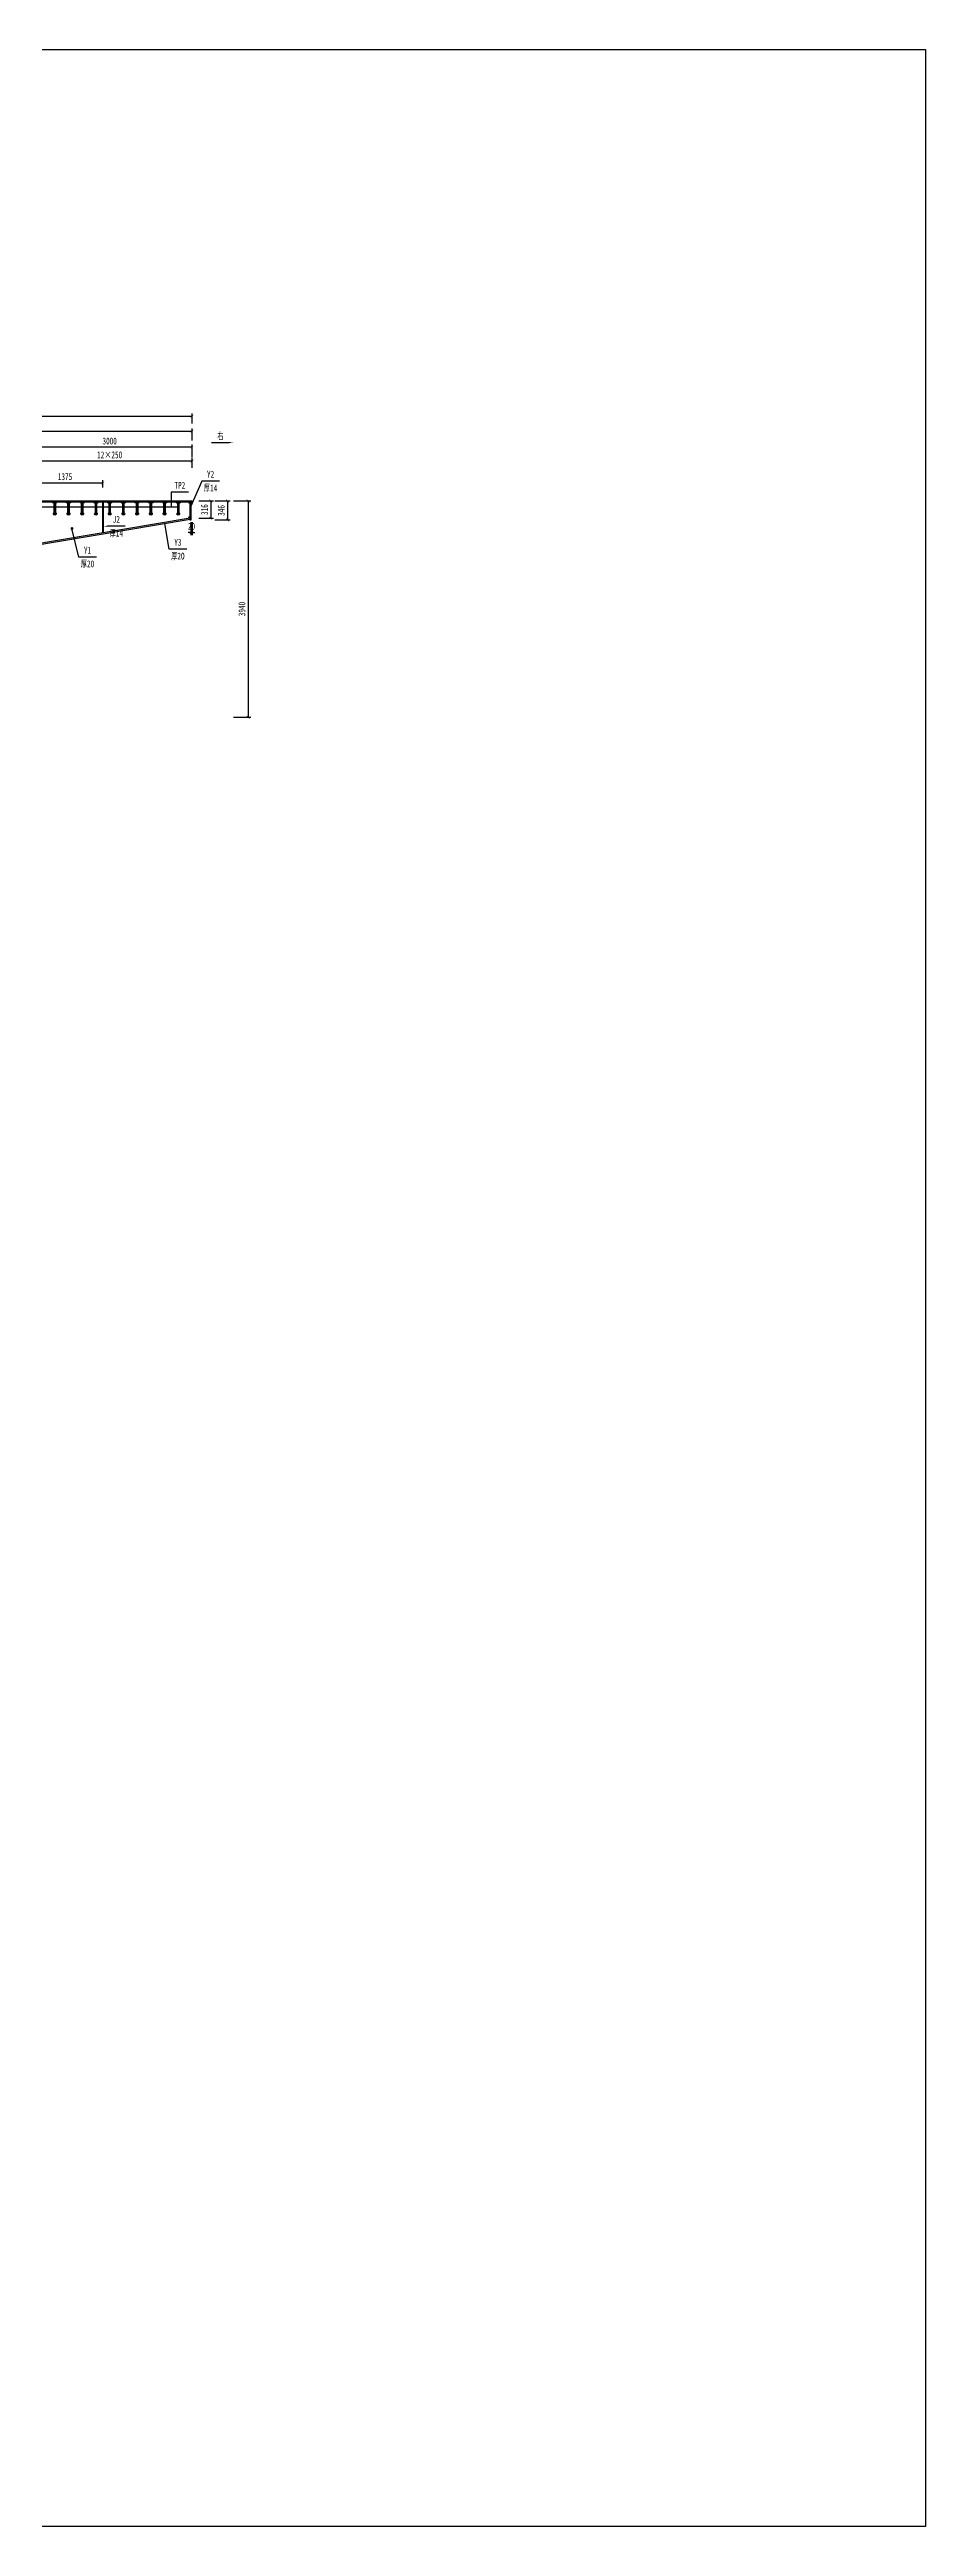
# Model space of a CAD drawing. Extents: x -149716 to 104715, y -26828 to 33500.
# Drawn here: x -61955 to -45998, y -26828 to 18299 of the extents above; entities that cross this region are included whole.
import ezdxf
from ezdxf.enums import TextEntityAlignment as Align

# ---------------------------------------------------------------- set-up
doc = ezdxf.new("R2010")
doc.units = 0
doc.header["$LTSCALE"] = 1000
doc.layers.get('0').update_dxf_attribs({"linetype": 'CONTINUOUS'})
doc.layers.get('Defpoints').update_dxf_attribs({"color": 250, "linetype": 'CONTINUOUS'})
doc.layers.add('01', color=1, linetype='CONTINUOUS', lineweight=25)
for name, color, linetype in [('02', 2, 'CONTINUOUS'), ('04', 4, 'CONTINUOUS'), ('07', 7, 'CONTINUOUS')]:
    doc.layers.add(name, color=color, linetype=linetype)
doc.styles.add('仿宋', font='simfang.ttf', dxfattribs={"width": 0.64})
doc.dimstyles.new('1：50', dxfattribs={"dimscale": 50, "dimtxt": 2.5, "dimasz": 1, "dimexe": 1, "dimexo": 0, "dimgap": 1, "dimtad": 1, "dimdec": 1, "dimdsep": 46, "dimtxsty": '仿宋', "dimblk": 'ARCHTICK', "dimcen": 0, "dimclrd": 256, "dimclre": 256, "dimclrt": 256, "dimazin": 2, "dimtfac": 1, "dimtdec": 1, "dimtix": 1, "dimtmove": 2, "dimatfit": 3, "dimfxl": 1, "dimtvp": 0.8, "dimtolj": 1, "dimtzin": 0, "dimlwd": -1, "dimlwe": -1, "dimarcsym": 0})

# ---------------------------------------------------------------- blocks, each defined once
blk = doc.blocks.new('_ArchTick')
at = {"color": 0, "linetype": 'ByBlock', "const_width": 0.15}
blk.add_lwpolyline([(-0.5, -0.5), (0.5, 0.5)], dxfattribs=at)
blk = doc.blocks.new('*D394')
at = {"layer": '04', "transparency": 16777216}
for p, q in [((67228, 112577), (67228, 112810)), ((70228, 112760), (67228, 112760)), ((70228, 112577), (70228, 112810))]:
    blk.add_line(p, q, dxfattribs=at)
at = {"layer": 'Defpoints', "color": 0, "transparency": 16777216}
for p in [(67228, 112760), (67228, 112577), (70228, 112577)]:
    blk.add_point(p, dxfattribs=at)
at = {"layer": '04', "transparency": 16777216, "xscale": 50, "yscale": 50, "zscale": 50, "rotation": 180}
blk.add_blockref('_ArchTick', (67228, 112760), dxfattribs=at)
at = {"layer": '04', "transparency": 16777216, "xscale": 50, "yscale": 50, "zscale": 50}
blk.add_blockref('_ArchTick', (70228, 112760), dxfattribs=at)
at = {"layer": '04', "transparency": 16777216, "insert": (68728, 112873), "char_height": 125, "attachment_point": 5, "style": '仿宋'}
blk.add_mtext('\\A1;3000', dxfattribs=at)
blk = doc.blocks.new('*D403')
at = {"layer": '04', "transparency": 16777216}
for p, q in [((70644, 111783), (70924, 111783)), ((70874, 111783), (70874, 111437)), ((70644, 111437), (70924, 111437))]:
    blk.add_line(p, q, dxfattribs=at)
at = {"layer": 'Defpoints', "color": 0, "transparency": 16777216}
for p in [(70644, 111783), (70644, 111437), (70874, 111437)]:
    blk.add_point(p, dxfattribs=at)
at = {"layer": '04', "transparency": 16777216, "xscale": 50, "yscale": 50, "zscale": 50}
for p, rotation in [((70874, 111783), 90), ((70874, 111437), 270)]:
    blk.add_blockref('_ArchTick', p, dxfattribs=dict(at, rotation=rotation))
at = {"layer": '04', "transparency": 16777216, "insert": (70760, 111610), "char_height": 125, "attachment_point": 5, "rotation": 90, "style": '仿宋'}
blk.add_mtext('\\A1;346', dxfattribs=at)
blk = doc.blocks.new('*D404')
at = {"layer": '04', "transparency": 16777216}
for p, q in [((70351, 111783), (70619, 111783)), ((70351, 111467), (70619, 111467)), ((70569, 111783), (70569, 111467))]:
    blk.add_line(p, q, dxfattribs=at)
at = {"layer": 'Defpoints', "color": 0, "transparency": 16777216}
for p in [(70351, 111783), (70351, 111467), (70569, 111467)]:
    blk.add_point(p, dxfattribs=at)
at = {"layer": '04', "transparency": 16777216, "xscale": 50, "yscale": 50, "zscale": 50}
for p, rotation in [((70569, 111783), 90), ((70569, 111467), 270)]:
    blk.add_blockref('_ArchTick', p, dxfattribs=dict(at, rotation=rotation))
at = {"layer": '04', "transparency": 16777216, "insert": (70456, 111625), "char_height": 125, "attachment_point": 5, "rotation": 90, "style": '仿宋'}
blk.add_mtext('\\A1;316', dxfattribs=at)
blk = doc.blocks.new('*D405')
at = {"layer": '04', "transparency": 16777216}
for p, q in [((70983, 111783), (71300, 111783)), ((71250, 111783), (71250, 107843)), ((70983, 107843), (71300, 107843))]:
    blk.add_line(p, q, dxfattribs=at)
at = {"layer": 'Defpoints', "color": 0, "transparency": 16777216}
for p in [(70983, 111783), (70983, 107843), (71250, 107843)]:
    blk.add_point(p, dxfattribs=at)
at = {"layer": '04', "transparency": 16777216, "xscale": 50, "yscale": 50, "zscale": 50}
for p, rotation in [((71250, 111783), 90), ((71250, 107843), 270)]:
    blk.add_blockref('_ArchTick', p, dxfattribs=dict(at, rotation=rotation))
at = {"layer": '04', "transparency": 16777216, "insert": (71137, 109813), "char_height": 125, "attachment_point": 5, "rotation": 90, "style": '仿宋'}
blk.add_mtext('\\A1;3940', dxfattribs=at)
blk = doc.blocks.new('*D415')
at = {"layer": '04', "transparency": 16777216}
for p, q in [((44428, 113194), (44428, 113377)), ((44428, 113327), (70228, 113327)), ((70228, 113194), (70228, 113377))]:
    blk.add_line(p, q, dxfattribs=at)
at = {"layer": 'Defpoints', "color": 0, "transparency": 16777216}
for p in [(70228, 113327), (44428, 113194), (70228, 113194)]:
    blk.add_point(p, dxfattribs=at)
at = {"layer": '04', "transparency": 16777216, "xscale": 50, "yscale": 50, "zscale": 50, "rotation": 180}
blk.add_blockref('_ArchTick', (44428, 113327), dxfattribs=at)
at = {"layer": '04', "transparency": 16777216, "xscale": 50, "yscale": 50, "zscale": 50}
blk.add_blockref('_ArchTick', (70228, 113327), dxfattribs=at)
at = {"layer": '04', "transparency": 16777216, "insert": (57328, 113441), "char_height": 125, "attachment_point": 5, "style": '仿宋'}
blk.add_mtext('\\A1;25800', dxfattribs=at)
blk = doc.blocks.new('*D416')
at = {"layer": '04', "transparency": 16777216}
for p, q in [((57328, 112881), (57328, 113103)), ((57328, 113053), (70228, 113053)), ((70228, 112881), (70228, 113103))]:
    blk.add_line(p, q, dxfattribs=at)
at = {"layer": 'Defpoints', "color": 0, "transparency": 16777216}
for p in [(57328, 112881), (70228, 113053), (70228, 112881)]:
    blk.add_point(p, dxfattribs=at)
at = {"layer": '04', "transparency": 16777216, "xscale": 50, "yscale": 50, "zscale": 50, "rotation": 180}
blk.add_blockref('_ArchTick', (57328, 113053), dxfattribs=at)
at = {"layer": '04', "transparency": 16777216, "xscale": 50, "yscale": 50, "zscale": 50}
blk.add_blockref('_ArchTick', (70228, 113053), dxfattribs=at)
at = {"layer": '04', "transparency": 16777216, "insert": (63778, 113166), "char_height": 125, "attachment_point": 5, "style": '仿宋'}
blk.add_mtext('\\A1;12900', dxfattribs=at)
blk = doc.blocks.new('顶底板板肋带过焊孔')
at = {"layer": '01'}
blk.add_lwpolyline([(50530, 112160, 0.404482), (50559, 112130), (50559, 111963, 4.313631), (50581, 111963), (50581, 112130, 0.404482), (50610, 112160)], format="xyb", dxfattribs=at)
at = {"layer": '02'}
blk.add_lwpolyline([(50560, 112160), (50580, 112160), (50580, 111940), (50560, 111940)], close=True, dxfattribs=at)
blk = doc.blocks.new('*D465')
at = {"layer": '04', "transparency": 16777216}
for p, q in [((70208, 111206), (70158, 111206)), ((70208, 111393), (70208, 111156)), ((70228, 111206), (70208, 111206)), ((70228, 111393), (70228, 111156)), ((70228, 111206), (70278, 111206))]:
    blk.add_line(p, q, dxfattribs=at)
at = {"layer": 'Defpoints', "color": 0, "transparency": 16777216}
for p in [(70208, 111393), (70208, 111206), (70228, 111393)]:
    blk.add_point(p, dxfattribs=at)
at = {"layer": '04', "transparency": 16777216, "xscale": 50, "yscale": 50, "zscale": 50}
blk.add_blockref('_ArchTick', (70208, 111206), dxfattribs=at)
at = {"layer": '04', "transparency": 16777216, "xscale": 50, "yscale": 50, "zscale": 50, "rotation": 180}
blk.add_blockref('_ArchTick', (70228, 111206), dxfattribs=at)
at = {"layer": '04', "transparency": 16777216, "insert": (70218, 111320), "char_height": 125, "attachment_point": 5, "style": '仿宋'}
blk.add_mtext('\\A1;20', dxfattribs=at)
blk = doc.blocks.new('*D478')
at = {"layer": '04', "transparency": 16777216}
for p, q in [((67228, 112384), (67228, 112559)), ((70228, 112509), (67228, 112509)), ((70228, 112384), (70228, 112559))]:
    blk.add_line(p, q, dxfattribs=at)
at = {"layer": 'Defpoints', "color": 0, "transparency": 16777216}
for p in [(67228, 112509), (67228, 112384), (70228, 112384)]:
    blk.add_point(p, dxfattribs=at)
at = {"layer": '04', "transparency": 16777216, "xscale": 50, "yscale": 50, "zscale": 50, "rotation": 180}
blk.add_blockref('_ArchTick', (67228, 112509), dxfattribs=at)
at = {"layer": '04', "transparency": 16777216, "xscale": 50, "yscale": 50, "zscale": 50}
blk.add_blockref('_ArchTick', (70228, 112509), dxfattribs=at)
at = {"layer": '04', "transparency": 16777216, "insert": (68728, 112622), "char_height": 125, "attachment_point": 5, "style": '仿宋'}
blk.add_mtext('\\A1;12×250', dxfattribs=at)
blk = doc.blocks.new('*D477')
at = {"layer": '04', "transparency": 16777216}
for p, q in [((67228, 112026), (67228, 112160)), ((67228, 112110), (68603, 112110)), ((68603, 112026), (68603, 112160))]:
    blk.add_line(p, q, dxfattribs=at)
at = {"layer": 'Defpoints', "color": 0, "transparency": 16777216}
for p in [(67228, 112026), (68603, 112110), (68603, 112026)]:
    blk.add_point(p, dxfattribs=at)
at = {"layer": '04', "transparency": 16777216, "xscale": 50, "yscale": 50, "zscale": 50, "rotation": 180}
blk.add_blockref('_ArchTick', (67228, 112110), dxfattribs=at)
at = {"layer": '04', "transparency": 16777216, "xscale": 50, "yscale": 50, "zscale": 50}
blk.add_blockref('_ArchTick', (68603, 112110), dxfattribs=at)
at = {"layer": '04', "transparency": 16777216, "insert": (67915, 112224), "char_height": 125, "attachment_point": 5, "style": '仿宋'}
blk.add_mtext('\\A1;1375', dxfattribs=at)
blk = doc.blocks.new('A$C0FB2707F')
at = {"layer": '02'}
for p, q in [((14195.15, 6829.36), (27095.15, 6829.36)), ((14195.15, 6813.36), (27095.15, 6813.36)), ((25463.15, 6813.36), (25463.15, 6243.98)), ((25477.15, 6813.36), (25477.15, 6246.34)), ((27061.15, 6479.36), (27061.15, 6813.36)), ((27075.15, 6813.36), (27075.15, 6479.36)), ((27095.15, 6829.36), (27095.15, 6813.36)), ((27061.15, 6513.36), (24103.15, 6014.71)), ((27061.15, 6493.08), (24103.15, 5994.43)), ((27075.15, 6479.36), (27061.15, 6479.36))]:
    blk.add_line(p, q, dxfattribs=at)
for centre, start, end in [((27061.15, 6813.36), 180, 270), ((27061.15, 6513.36), 90, 189.568797)]:
    blk.add_arc(centre, 30, start, end, dxfattribs=at)
at = {"layer": '07'}
for p, q in [((27452.54, 7892.49), (27772.54, 7892.49)), ((27033.39, 6988.4), (26713.39, 6988.4)), ((26713.39, 6988.4), (26713.39, 6717.67)), ((27274.34, 7189.8), (27075.15, 6734.59)), ((27594.34, 7189.8), (27274.34, 7189.8)), ((26835.15, 6717.67), (24355.15, 6717.67)), ((25032.98, 5807.17), (24909.02, 6326.04)), ((25877.15, 6367.65), (25557.15, 6367.65)), ((26678.22, 5949.16), (26599.65, 6415.28)), ((26998.22, 5949.16), (26678.22, 5949.16)), ((25352.98, 5807.17), (25032.98, 5807.17))]:
    blk.add_line(p, q, dxfattribs=at)
for points in [[(27852.54, 7892.49, 0, 20, 0), (27772.54, 7892.49, 8, 8, 0)], [(24605.15, 6717.67, 0, 20, 0), (24685.15, 6717.67, 8, 8, 0)], [(24855.15, 6717.67, 0, 20, 0), (24935.15, 6717.67, 8, 8, 0)], [(24896.52, 6326.04, 25, 25, 1), (24921.52, 6326.04, 25, 25, 1), (24896.52, 6326.04, 0, 0, 0)], [(25105.15, 6717.67, 0, 20, 0), (25185.15, 6717.67, 8, 8, 0)], [(25355.15, 6717.67, 0, 20, 0), (25435.15, 6717.67, 8, 8, 0)], [(25477.15, 6367.65, 0, 20, 0), (25557.15, 6367.65, 8, 8, 0)], [(25605.15, 6717.67, 0, 20, 0), (25685.15, 6717.67, 8, 8, 0)], [(25855.15, 6717.67, 0, 20, 0), (25935.15, 6717.67, 8, 8, 0)], [(26105.15, 6717.67, 0, 20, 0), (26185.15, 6717.67, 8, 8, 0)], [(26355.15, 6717.67, 0, 20, 0), (26435.15, 6717.67, 8, 8, 0)], [(26605.15, 6717.67, 0, 20, 0), (26685.15, 6717.67, 8, 8, 0)], [(26835.15, 6717.67, 0, 20, 0), (26755.15, 6717.67, 8, 8, 0)]]:
    blk.add_lwpolyline(points, format="xyseb", dxfattribs=at)
at = {"layer": '02', "xscale": -1}
for p in [(75165.48, -105347), (75415.48, -105347), (75665.48, -105347), (75915.48, -105347), (76165.48, -105347), (76415.48, -105347), (76665.48, -105347), (76915.48, -105347), (77165.48, -105347), (77415.48, -105347)]:
    blk.add_blockref('顶底板板肋带过焊孔', p, dxfattribs=at)
at = {"layer": '07', "style": '仿宋', "width": 0.64}
for s, p in [('右', (27612.54, 8017.49)), ('Y2', (27434.34, 7314.8)), ('TP2', (26873.39, 7113.4)), ('厚14', (27434.34, 7064.8)), ('J2', (25717.15, 6492.65)), ('Y1', (25192.98, 5932.17)), ('厚14', (25717.15, 6242.65)), ('厚2O', (26838.22, 5824.16)), ('Y3', (26838.22, 6074.16)), ('厚20', (25192.98, 5682.17))]:
    blk.add_text(s, height=125, dxfattribs=at).set_placement(p, align=Align.MIDDLE)
at = {"layer": '04'}
for p1, p2, distance, picture, middle in [((1295.15, 8240.43), (27095.15, 8240.43), 132.94, '*D415', (14195.15, 8486.59)), ((14195.15, 7927.21), (27095.15, 7927.21), 171.69, '*D416', (20645.15, 8212.12)), ((27095.15, 7622.64), (24095.15, 7622.64), -182.9, '*D394', (25595.15, 7918.75)), ((24095.15, 7072.3), (25470.15, 7072.3), 84.14, '*D477', (24782.65, 7269.66)), ((27218.23, 6829.36), (27218.23, 6513.36), 218.5, '*D404', (27323.52, 6671.36)), ((27511.21, 6829.36), (27511.21, 6483.36), 229.89, '*D403', (27627.89, 6656.36)), ((27850.77, 6829.36), (27850.77, 2889.36), 267.24, '*D405', (28004.79, 4859.36)), ((27095.15, 6439.29), (27075.15, 6439.29), 187, '*D465', (27085.15, 6365.51))]:
    dim = blk.add_aligned_dim(p1=p1, p2=p2, distance=distance, dimstyle='1：50', dxfattribs=at)
    dim.commit()
    dim.dimension.update_dxf_attribs({"geometry": picture, "text_midpoint": middle, "insert": (-43132.48, -104954)})
dim = blk.add_aligned_dim(p1=(27095.15, 7429.67), p2=(24095.15, 7429.67), distance=-124.85, text='12×250', dimstyle='1：50', dxfattribs=at)
dim.commit()
dim.dimension.update_dxf_attribs({"geometry": '*D478', "text_midpoint": (25595.15, 7667.73), "insert": (-43132.48, -104954)})

msp = doc.modelspace()

# ---------------------------------------------------------------- linework, layer by layer
msp.add_lwpolyline([(-92966.71816, 18299.49703), (-45998.19278, 18299.49703), (-45998.19278, -26827.67514), (-92966.71816, -26827.67514)], close=True)

# ---------------------------------------------------------------- block references
msp.add_blockref('A$C0FB2707F', (-86454.79815, 3246.81766))

doc.saveas('drawing.dxf')
